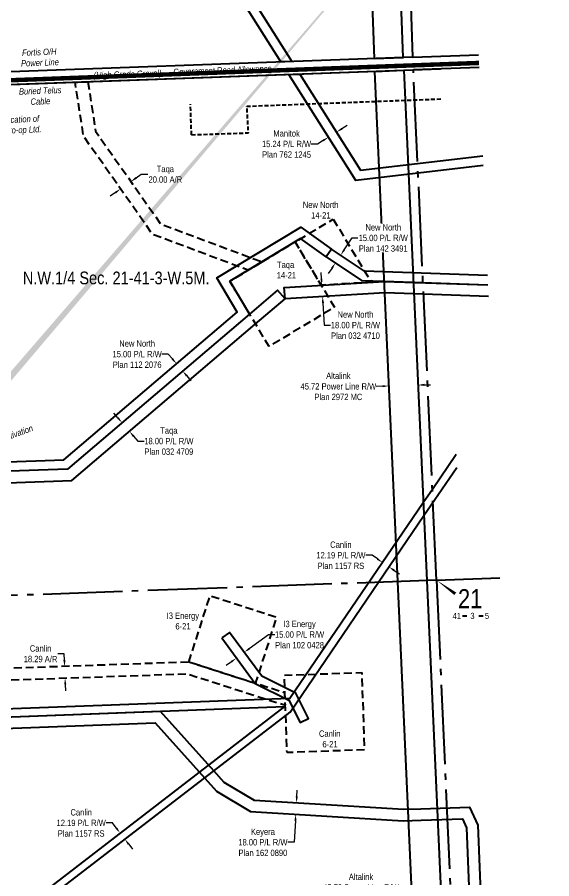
# Model space of a CAD drawing. Extents: x 675519 to 688669, y 5804595 to 5836613.
# Drawn here: x 677430 to 678272, y 5824427 to 5825784 of the extents above; entities that cross this region are included whole.
import ezdxf
from ezdxf.enums import TextEntityAlignment as Align

# ---------------------------------------------------------------- set-up
doc = ezdxf.new("R2010")
doc.units = 0
doc.header["$LTSCALE"] = 5
doc.header["$PDMODE"] = 3
doc.header["$PDSIZE"] = 10
for name, pattern in [('foc-ACCESSROAD', [3.75, 2.5, -1.25]), ('foc-QUARTERLINE', [33, 25, -3, 2, -3]), ('UG_PIPE', [1.875, 1.25, -0.625])]:
    doc.linetypes.add(name, pattern=pattern)
doc.layers.get('Defpoints').update_dxf_attribs({"color": 9})
for name, color, linetype in [('10', 1, 'Continuous'), ('9', 3, 'Continuous'), ('AS-PIPE-UG', 44, 'UG_PIPE'), ('AS-PIPE-UG-T', 44, 'Continuous'), ('AS-POWER-T', 104, 'Continuous'), ('AS-ROADS', 254, 'Continuous'), ('AS-TELEPHONE', 224, 'foc-TEL'), ('AS-TELEPHONE-T', 224, 'Continuous'), ('C-SYMBOL', 7, 'Continuous'), ('F-AR', 190, 'foc-ACCESSROAD'), ('F-RW', 190, 'Continuous'), ('F-WS', 190, 'foc-ACCESSROAD'), ('L-QSEC', 8, 'foc-QUARTERLINE'), ('L-ROAD-T', 7, 'Continuous'), ('L-SEC', 7, 'Continuous'), ('L-SECLBL', 7, 'Continuous')]:
    doc.layers.add(name, color=color, linetype=linetype)
for name, color, linetype, lineweight in [('F-AR-T', 190, 'Continuous', 9), ('F-RW-T', 190, 'Continuous', 9), ('F-WS-T', 190, 'Continuous', 9), ('T-TEXT', 48, 'Continuous', 18)]:
    doc.layers.add(name, color=color, linetype=linetype, lineweight=lineweight)
doc.styles.add('175L', font='ARIALN.TTF', dxfattribs={"height": 20})
doc.styles.add('80CG', font='ARIALN.TTF', dxfattribs={"height": 10})
doc.styles.add('80L', font='ARIALN.TTF', dxfattribs={"height": 10})
doc.styles.add('80LS', font='ARIALNI.TTF', dxfattribs={"height": 10})
doc.styles.add('foc-LtypeFont', font='ARIALN.TTF', dxfattribs={"height": 7.35})
doc.styles.add('SIMPLEX', font='ARIALN.TTF')
doc.linetypes.add('foc-TEL', pattern='A,2,-1,["T",foc-LtypeFont,S=0.2,R=0,X=-0.425,Y=-0.75],-1.24,8', length=12.24)
doc.linetypes.add('foc-TEL-NOLINE', pattern='A,0,-2,["T",foc-LtypeFont,S=0.2,R=0,X=-0.425,Y=-0.75],-10.24', length=12.24)
doc.dimstyles.new('Compass 5 000', dxfattribs={"dimscale": 5, "dimtxt": 9, "dimasz": 2, "dimexe": 0.2, "dimexo": 0.0625, "dimgap": 0.5, "dimtad": 0, "dimtih": 1, "dimtoh": 1, "dimzin": 0, "dimdsep": 46, "dimtxsty": '80CG', "dimcen": 0.1, "dimse1": 1, "dimse2": 1, "dimclrd": 256, "dimclrt": 256, "dimaunit": 1, "dimadec": 4, "dimazin": 0, "dimtfac": 0.06, "dimtofl": 0, "dimtmove": 0, "dimatfit": 1, "dimfxl": 0.2, "dimtolj": 1, "dimtzin": 0, "dimlwd": -1, "dimarcsym": 0})

# ---------------------------------------------------------------- blocks, each defined once
blk = doc.blocks.new('L-SECLBL')
at = {"layer": '9', "color": 7}
for p, q in [((-5.1, -27.8), (-12.3, -27.8)), ((20.7, -27.8), (13.5, -27.8))]:
    blk.add_line(p, q, dxfattribs=at)
at = {"layer": '10', "color": 2, "style": 'SIMPLEX'}
blk.add_attdef('SEC', text='', height=30, dxfattribs=at).set_placement((0, 0), align=Align.MIDDLE)
at = {"layer": '10', "color": 5, "style": '80L'}
blk.add_attdef('TWP', text='', height=9.5, dxfattribs=at).set_placement((-14.4, -27.4), align=Align.MIDDLE_RIGHT)
blk.add_attdef('RGE', text='', height=9.5, dxfattribs=at).set_placement((3.6, -27.4), align=Align.MIDDLE_CENTER)
blk.add_attdef('MER', text='', height=9.5, dxfattribs=at).set_placement((23.2, -27.4), align=Align.MIDDLE_LEFT)
blk = doc.blocks.new('*D883')
at = {"layer": 'Defpoints', "color": 0, "transparency": 16777216}
for p in [(677501.3, 5824761.1), (677504.4, 5824761.2), (677501.9, 5824742.8)]:
    blk.add_point(p, dxfattribs=at)
at = {"layer": 'F-AR-T', "transparency": 16777216}
for p, q in [((677503.7, 5824781.2), (677493.7, 5824781.2)), ((677504.1, 5824771.2), (677503.7, 5824781.2)), ((677505.4, 5824733), (677505.8, 5824723))]:
    blk.add_line(p, q, dxfattribs=at)
for points in [[(677505.8, 5824771.3), (677502.4, 5824771.2), (677504.4, 5824761.2)], [(677507.1, 5824733), (677503.8, 5824732.9), (677505.1, 5824742.9)]]:
    blk.add_solid(points, dxfattribs=at)
at = {"layer": 'F-AR-T', "transparency": 16777216, "insert": (677466.5, 5824781.2), "char_height": 10, "attachment_point": 5, "style": '80CG'}
blk.add_mtext('\\A1;Canlin\\P18.29 A/R', dxfattribs=at)
blk = doc.blocks.new('*D884')
at = {"layer": 'Defpoints', "color": 0, "transparency": 16777216}
for p in [(677608.9, 5825525), (677609.2, 5825524.5), (677592.8, 5825513)]:
    blk.add_point(p, dxfattribs=at)
at = {"layer": 'F-AR-T', "transparency": 16777216}
for p, q in [((677617.1, 5825530.7), (677625.2, 5825536.5)), ((677625.2, 5825536.5), (677635.2, 5825536.5)), ((677584.3, 5825507.7), (677576.2, 5825502))]:
    blk.add_line(p, q, dxfattribs=at)
for points in [[(677616.1, 5825532.1), (677618, 5825529.4), (677608.9, 5825525)], [(677583.4, 5825509.1), (677585.3, 5825506.4), (677592.5, 5825513.5)]]:
    blk.add_solid(points, dxfattribs=at)
at = {"layer": 'F-AR-T', "transparency": 16777216, "insert": (677663, 5825536.5), "char_height": 10, "attachment_point": 5, "style": '80CG'}
blk.add_mtext('\\A1;Taqa\\P20.00 A/R', dxfattribs=at)
blk = doc.blocks.new('*D956')
at = {"layer": 'Defpoints', "color": 0, "transparency": 16777216}
for p in [(678014.5, 5825222.6), (678060.2, 5825224), (678015.2, 5825203)]:
    blk.add_point(p, dxfattribs=at)
at = {"layer": 'F-RW-T', "transparency": 16777216}
for p, q in [((678005.2, 5825202.7), (677995.2, 5825202.4)), ((678070.8, 5825204.8), (678080.8, 5825205.1))]:
    blk.add_line(p, q, dxfattribs=at)
for points in [[(678005.1, 5825204.3), (678005.2, 5825201), (678015.2, 5825203)], [(678070.7, 5825206.5), (678070.9, 5825203.1), (678060.8, 5825204.5)]]:
    blk.add_solid(points, dxfattribs=at)
at = {"layer": 'F-RW-T', "transparency": 16777216, "insert": (677935.5, 5825202.4), "char_height": 10, "attachment_point": 5, "style": '80CG'}
blk.add_mtext('\\A1;Altalink\\P45.72 Power Line R/W\\PPlan 2972 MC', dxfattribs=at)
blk = doc.blocks.new('*D957')
at = {"layer": 'Defpoints', "color": 0, "transparency": 16777216}
for p in [(678050.3, 5824433.3), (678095.9, 5824434.7), (678050.9, 5824413.7)]:
    blk.add_point(p, dxfattribs=at)
at = {"layer": 'F-RW-T', "transparency": 16777216}
for p, q in [((678106.5, 5824415.5), (678116.5, 5824415.8)), ((678040.9, 5824413.4), (678030.9, 5824413.1))]:
    blk.add_line(p, q, dxfattribs=at)
for points in [[(678040.8, 5824415), (678041, 5824411.7), (678050.9, 5824413.7)], [(678106.5, 5824417.2), (678106.6, 5824413.8), (678096.5, 5824415.2)]]:
    blk.add_solid(points, dxfattribs=at)
at = {"layer": 'F-RW-T', "transparency": 16777216, "insert": (677971.2, 5824413.1), "char_height": 10, "attachment_point": 5, "style": '80CG'}
blk.add_mtext('\\A1;Altalink\\P45.72 Power Line R/W\\PPlan 2972 MC', dxfattribs=at)
blk = doc.blocks.new('*D959')
at = {"layer": 'Defpoints', "color": 0, "transparency": 16777216}
for p in [(677933.5, 5825601.8), (677919.8, 5825594.9), (677920.6, 5825593.7)]:
    blk.add_point(p, dxfattribs=at)
at = {"layer": 'F-RW-T', "transparency": 16777216}
for p, q in [((677941.2, 5825608.4), (677949.6, 5825613.7)), ((677902.9, 5825584.2), (677892.9, 5825584.2)), ((677911.4, 5825589.6), (677902.9, 5825584.2))]:
    blk.add_line(p, q, dxfattribs=at)
for points in [[(677940.3, 5825609.8), (677942.1, 5825607), (677932.7, 5825603)], [(677910.5, 5825591), (677912.3, 5825588.2), (677919.8, 5825594.9)]]:
    blk.add_solid(points, dxfattribs=at)
at = {"layer": 'F-RW-T', "transparency": 16777216, "insert": (677853.9, 5825584.2), "char_height": 10, "attachment_point": 5, "style": '80CG'}
blk.add_mtext('\\A1;Manitok\\P15.24 P/L R/W\\PPlan 762 1245', dxfattribs=at)
blk = doc.blocks.new('*D960')
at = {"layer": 'Defpoints', "color": 0, "transparency": 16777216}
for p in [(677688.2, 5825244.4), (677680.7, 5825238), (677698, 5825233)]:
    blk.add_point(p, dxfattribs=at)
at = {"layer": 'F-RW-T', "transparency": 16777216}
for p, q in [((677667.7, 5825253.2), (677657.7, 5825253.2)), ((677674.2, 5825245.6), (677667.7, 5825253.2)), ((677696.9, 5825218.9), (677703.4, 5825211.3))]:
    blk.add_line(p, q, dxfattribs=at)
for points in [[(677675.4, 5825246.7), (677672.9, 5825244.5), (677680.7, 5825238)], [(677698.2, 5825220), (677695.6, 5825217.8), (677690.4, 5825226.5)]]:
    blk.add_solid(points, dxfattribs=at)
at = {"layer": 'F-RW-T', "transparency": 16777216, "insert": (677618.6, 5825253.2), "char_height": 10, "attachment_point": 5, "style": '80CG'}
blk.add_mtext('\\A1;New North\\P15.00 P/L R/W\\PPlan 112 2076', dxfattribs=at)
blk = doc.blocks.new('*D961')
at = {"layer": 'Defpoints', "color": 0, "transparency": 16777216}
for p in [(677597.9, 5825147.7), (677606.6, 5825131.4), (677609.6, 5825134)]:
    blk.add_point(p, dxfattribs=at)
at = {"layer": 'F-RW-T', "transparency": 16777216}
for p, q in [((677588.4, 5825152.7), (677581.9, 5825160.3)), ((677613.1, 5825123.8), (677619.6, 5825116.2)), ((677619.6, 5825116.2), (677629.6, 5825116.2))]:
    blk.add_line(p, q, dxfattribs=at)
for points in [[(677589.7, 5825153.8), (677587.2, 5825151.6), (677594.9, 5825145.1)], [(677614.3, 5825124.9), (677611.8, 5825122.7), (677606.6, 5825131.4)]]:
    blk.add_solid(points, dxfattribs=at)
at = {"layer": 'F-RW-T', "transparency": 16777216, "insert": (677668.6, 5825116.2), "char_height": 10, "attachment_point": 5, "style": '80CG'}
blk.add_mtext('\\A1;Taqa\\P18.00 P/L R/W\\PPlan 032 4709', dxfattribs=at)
blk = doc.blocks.new('*D962')
at = {"layer": 'Defpoints', "color": 0, "transparency": 16777216}
for p in [(677930.8, 5825396.7), (677936.4, 5825392.9), (677944.7, 5825405.4)]:
    blk.add_point(p, dxfattribs=at)
at = {"layer": 'F-RW-T', "transparency": 16777216}
for p, q in [((677944.7, 5825417.4), (677957.2, 5825436.2)), ((677957.2, 5825436.2), (677967.2, 5825436.2)), ((677925.3, 5825388.3), (677919.7, 5825380))]:
    blk.add_line(p, q, dxfattribs=at)
for points in [[(677943.3, 5825418.4), (677946, 5825416.5), (677939.1, 5825409.1)], [(677923.9, 5825389.3), (677926.6, 5825387.4), (677930.8, 5825396.7)]]:
    blk.add_solid(points, dxfattribs=at)
at = {"layer": 'F-RW-T', "transparency": 16777216, "insert": (678006.2, 5825436.2), "char_height": 10, "attachment_point": 5, "style": '80CG', "bg_fill": 3, "box_fill_scale": 1.1, "bg_fill_color": 256, "bg_fill_true_color": 13158600, "bg_fill_transparency": 0}
blk.add_mtext('\\A1;New North\\P15.00 P/L R/W\\PPlan 142 3491', dxfattribs=at)
blk = doc.blocks.new('*D963')
at = {"layer": 'Defpoints', "color": 0, "transparency": 16777216}
for p in [(677591.8, 5824498.9), (677600.5, 5824505.6), (677608, 5824495.9)]:
    blk.add_point(p, dxfattribs=at)
at = {"layer": 'F-RW-T', "transparency": 16777216}
for p, q in [((677579.6, 5824514.7), (677569.6, 5824514.7)), ((677585.7, 5824506.8), (677579.6, 5824514.7)), ((677605.3, 5824481.2), (677611.4, 5824473.3))]:
    blk.add_line(p, q, dxfattribs=at)
for points in [[(677587, 5824507.8), (677584.3, 5824505.8), (677591.8, 5824498.9)], [(677606.6, 5824482.2), (677604, 5824480.2), (677599.2, 5824489.2)]]:
    blk.add_solid(points, dxfattribs=at)
at = {"layer": 'F-RW-T', "transparency": 16777216, "insert": (677530.5, 5824514.7), "char_height": 10, "attachment_point": 5, "style": '80CG'}
blk.add_mtext('\\A1;Canlin\\P12.19 P/L R/W\\PPlan 1157 RS', dxfattribs=at)
blk = doc.blocks.new('*D964')
at = {"layer": 'Defpoints', "color": 0, "transparency": 16777216}
for p in [(677787.2, 5824783.5), (677786.8, 5824758.5), (677799, 5824767.4)]:
    blk.add_point(p, dxfattribs=at)
at = {"layer": 'F-RW-T', "transparency": 16777216}
for p, q in [((677795.3, 5824789.4), (677825.3, 5824811.4)), ((677825.3, 5824811.4), (677835.3, 5824811.4)), ((677767, 5824768.6), (677758.9, 5824762.7))]:
    blk.add_line(p, q, dxfattribs=at)
for points in [[(677794.3, 5824790.7), (677796.3, 5824788), (677787.2, 5824783.5)], [(677766, 5824769.9), (677768, 5824767.3), (677775.1, 5824774.5)]]:
    blk.add_solid(points, dxfattribs=at)
at = {"layer": 'F-RW-T', "transparency": 16777216, "insert": (677874.4, 5824811.4), "char_height": 10, "attachment_point": 5, "style": '80CG'}
blk.add_mtext('\\A1;I3 Energy\\P15.00 P/L R/W\\PPlan 102 0428', dxfattribs=at)
blk = doc.blocks.new('*D966')
at = {"layer": 'Defpoints', "color": 0, "transparency": 16777216}
for p in [(677953.1, 5825364.5), (677910.6, 5825343.9), (677954.2, 5825346.6)]:
    blk.add_point(p, dxfattribs=at)
at = {"layer": 'F-RW-T', "transparency": 16777216}
for p, q in [((677908.9, 5825371.8), (677908.2, 5825381.8)), ((677911.2, 5825333.9), (677913.3, 5825298.9)), ((677913.3, 5825298.9), (677923.3, 5825298.9))]:
    blk.add_line(p, q, dxfattribs=at)
for points in [[(677910.5, 5825371.9), (677907.2, 5825371.7), (677909.5, 5825361.8)], [(677912.9, 5825334), (677909.5, 5825333.8), (677910.6, 5825343.9)]]:
    blk.add_solid(points, dxfattribs=at)
at = {"layer": 'F-RW-T', "transparency": 16777216, "insert": (677962.4, 5825298.9), "char_height": 10, "attachment_point": 5, "style": '80CG'}
blk.add_mtext('\\A1;New North\\P18.00 P/L R/W\\PPlan 032 4710', dxfattribs=at)
blk = doc.blocks.new('*D970')
at = {"layer": 'Defpoints', "color": 0, "transparency": 16777216}
for p in [(677861.8, 5824546.8), (677860.8, 5824528.8), (677868.4, 5824528.4)]:
    blk.add_point(p, dxfattribs=at)
at = {"layer": 'F-RW-T', "transparency": 16777216}
for p, q in [((677870.1, 5824556.3), (677870.7, 5824566.3)), ((677867.8, 5824518.4), (677865.8, 5824484.2)), ((677865.8, 5824484.2), (677855.8, 5824484.2))]:
    blk.add_line(p, q, dxfattribs=at)
for points in [[(677868.4, 5824556.4), (677871.8, 5824556.2), (677869.5, 5824546.3)], [(677866.2, 5824518.5), (677869.5, 5824518.3), (677868.4, 5824528.4)]]:
    blk.add_solid(points, dxfattribs=at)
at = {"layer": 'F-RW-T', "transparency": 16777216, "insert": (677816.7, 5824484.2), "char_height": 10, "attachment_point": 5, "style": '80CG'}
blk.add_mtext('\\A1;Keyera\\P18.00 P/L R/W\\PPlan 162 0890', dxfattribs=at)
blk = doc.blocks.new('*D972')
at = {"layer": 'Defpoints', "color": 0, "transparency": 16777216}
for p in [(678005.1, 5824925), (678007.8, 5824929), (678017.9, 5824922.1)]:
    blk.add_point(p, dxfattribs=at)
at = {"layer": 'F-RW-T', "transparency": 16777216}
for p, q in [((677988.6, 5824936.3), (677978.6, 5824936.3)), ((677996.9, 5824930.6), (677988.6, 5824936.3)), ((678023.5, 5824912.5), (678031.8, 5824906.9))]:
    blk.add_line(p, q, dxfattribs=at)
for points in [[(677997.8, 5824932), (677995.9, 5824929.3), (678005.1, 5824925)], [(678024.4, 5824913.9), (678022.6, 5824911.1), (678015.2, 5824918.1)]]:
    blk.add_solid(points, dxfattribs=at)
at = {"layer": 'F-RW-T', "transparency": 16777216, "insert": (677939.5, 5824936.3), "char_height": 10, "attachment_point": 5, "style": '80CG'}
blk.add_mtext('\\A1;Canlin\\P12.19 P/L R/W\\PPlan 1157 RS', dxfattribs=at)

msp = doc.modelspace()

# ---------------------------------------------------------------- hatches: boundary and pattern name
at = {"layer": 'AS-ROADS'}
h = msp.add_hatch(color=256, dxfattribs=at)
h.dxf.hatch_style = 1
h.paths.add_polyline_path([(682678.285, 5832378.284), (682679.237, 5832371.44), (682678.476, 5832368.778), (682676.859, 5832365.926), (682687.322, 5832365.831), (682684.183, 5832370.964), (682682.661, 5832374.577), (682682.566, 5832377.333), (682682.566, 5832379.045)], flags=16)
h.paths.add_polyline_path([(681464.565, 5832333.37), (681471.954, 5832333.222), (681472.545, 5832327.019), (681474.319, 5832324.36), (681475.206, 5832323.326), (681461.314, 5832321.997), (681462.939, 5832325.394), (681463.974, 5832328.2), (681464.252, 5832330.272), (681464.542, 5832331.722)], flags=16)
h.paths.add_polyline_path([(681048.14, 5832317.983), (681052.253, 5832311.083), (681052.694, 5832307.12), (681062.388, 5832306.826), (681060.185, 5832312.404), (681056.954, 5832317.249), (681056.66, 5832320.038)], flags=16)
edge = h.paths.add_edge_path()
edge.add_line((683515.178, 5832287.041), (683508.934, 5832397.566))
edge.add_line((677284.424, 5825051.076), (677268.886, 5825051.076))

# ---------------------------------------------------------------- linework, layer by layer
at = {"layer": 'AS-PIPE-UG', "flags": 128}
for points in [[(677704.224, 5825598.831), (677793.881, 5825601.732), (677791.482, 5825643.719), (678098.154, 5825655.312)], [(677704.224, 5825598.831), (677702.636, 5825646.928)]]:
    msp.add_lwpolyline(points, dxfattribs=at)
at = {"layer": 'AS-ROADS', "const_width": 6.999, "flags": 128}
msp.add_lwpolyline([(677262.988, 5825678.885), (678156.847, 5825711.926)], dxfattribs=at)
at = {"layer": 'AS-TELEPHONE', "linetype": 'foc-TEL-NOLINE', "flags": 128}
msp.add_lwpolyline([(677255.347, 5825672.019), (678096.229, 5825702.462)], dxfattribs=at)
at = {"layer": 'F-AR', "flags": 128}
msp.add_lwpolyline([(677541.192, 5825682.347), (677553.189, 5825604.203), (677655.733, 5825458.344), (677815.451, 5825398.591), (677793.586, 5825385.42), (677642.932, 5825441.782), (677534.134, 5825596.536), (677521.072, 5825681.62)], close=True, dxfattribs=at)
msp.add_lwpolyline([(677307.974, 5824736.063), (677697.24, 5824749.66), (677852.076, 5824700.098), (677851.398, 5824719.515), (677699.783, 5824768.045), (677307.336, 5824754.337)], dxfattribs=at)
at = {"layer": 'F-RW', "flags": 128}
for points in [[(677882.712, 5828930.8), (677908.468, 5828131.167), (677934.327, 5827327.103), (677962.72, 5826521.773), (677992.051, 5825718.76), (678037.692, 5825720.436), (678008.354, 5826524.64), (677979.917, 5827328.769), (677954.131, 5828132.898), (677928.384, 5828932.472)], [(677844.779, 5825713.566), (677346.767, 5826500.723), (677268.956, 5826623.379), (677238.017, 5826619.57), (677237.361, 5826634.863), (677276.681, 5826639.6), (677364.375, 5826501.364), (677862.418, 5825714.184)], [(677916.062, 5825406.489), (677875.903, 5825435.306), (677764.501, 5825368.272), (677795.816, 5825316.372), (677508.932, 5825071.8), (677296.462, 5825064.48), (677295.964, 5825079.459), (677503.159, 5825086.613), (677776.372, 5825319.572), (677743.912, 5825373.367), (677876.62, 5825453.227), (677924.8, 5825418.654)], [(677297.083, 5825046.493), (677515.812, 5825054.041), (677804.456, 5825300.157), (677851.484, 5825340.242), (677839.834, 5825353.897), (677795.816, 5825316.372), (677508.932, 5825071.8), (677296.462, 5825064.48)], [(677752.057, 5824806.085), (677804.556, 5824734.173), (677857.512, 5824708.163), (677875.101, 5824672.684), (677888.564, 5824679.286), (677868.687, 5824719.38), (677814.825, 5824745.834), (677764.148, 5824814.951)]]:
    msp.add_lwpolyline(points, close=True, dxfattribs=at)
for points in [[(678163.436, 5825550.438), (677962.806, 5825526.937), (677857.373, 5825693.749), (677874.99, 5825694.389), (677970.562, 5825543.181), (678162.813, 5825565.704)], [(678069.233, 5823991.28), (678065.493, 5824091.198), (678029.116, 5824894.948), (677992.79, 5825698.662), (678038.426, 5825700.337), (678074.776, 5824896.636), (678111.169, 5824092.89), (678114.91, 5823992.947)], [(678170.506, 5825377.196), (677976.783, 5825383.991), (677924.8, 5825418.654), (677916.062, 5825406.489), (677972, 5825369.174), (678008.306, 5825367.908), (678171.119, 5825362.159)], [(678171.855, 5825344.127), (678054.361, 5825348.274), (678008.541, 5825349.891), (677851.484, 5825340.242), (677850.401, 5825358.164), (678007.722, 5825367.871), (678171.119, 5825362.162)], [(678121.013, 5825095.216), (678083.526, 5825040.183), (678069.215, 5825019.153), (677859.104, 5824710.492), (677309.556, 5824690.08), (677309.995, 5824677.889), (677850.585, 5824697.98), (677323.431, 5824292.418), (677323.952, 5824277.452)], [(677323.952, 5824277.452), (677859.595, 5824689.413), (677998.691, 5824893.856), (678070.164, 5824998.821), (678121.849, 5825074.733)], [(677309.995, 5824677.889), (677654.884, 5824690.603), (677738.848, 5824597.161), (677755.235, 5824578.924), (677802.719, 5824550.341), (678037.999, 5824536.266), (678065.473, 5824537.074), (678142.191, 5824539.33), (678155.236, 5824511.434), (678166.79, 5824220.259), (678174.194, 5824178.323), (678175.416, 5824121.793), (678225.114, 5824123.746)], [(677310.622, 5824659.902), (677647.128, 5824672.307), (677725.461, 5824585.131), (677743.647, 5824564.893), (677797.227, 5824532.64), (678037.725, 5824518.252), (678066.003, 5824519.084), (678130.898, 5824520.993), (678137.396, 5824507.096), (678148.854, 5824218.329), (678156.231, 5824176.553), (678157.818, 5824103.09), (678225.927, 5824105.766)]]:
    msp.add_lwpolyline(points, dxfattribs=at)
at = {"layer": 'F-WS', "flags": 128}
for points in [[(677927.375, 5825466.016), (677987.259, 5825366.608), (677908.477, 5825361.747), (677867.421, 5825429.899), (677927.375, 5825466.016)], [(677815.451, 5825398.591), (677867.421, 5825429.899), (677929.335, 5825327.122), (677826.558, 5825265.208), (677795.601, 5825316.597), (677764.645, 5825367.985), (677815.451, 5825398.591)]]:
    msp.add_lwpolyline(points, dxfattribs=at)
for points in [[(677699.94, 5824767.886), (677733.49, 5824872.63), (677838.235, 5824839.081), (677804.685, 5824734.336)], [(677850.424, 5824747.399), (677972.254, 5824751.654), (677976.51, 5824629.823), (677854.679, 5824625.568), (677851.398, 5824719.515)]]:
    msp.add_lwpolyline(points, close=True, dxfattribs=at)
at = {"layer": 'L-QSEC', "flags": 128}
for points in [[(678052.934, 5825720.996), (678023.595, 5826525.196)], [(678090.024, 5824897.19), (678053.667, 5825700.896)], [(678090.024, 5824897.19), (677303.387, 5824868.664)], [(678090.024, 5824897.19), (678189.948, 5824900.855)], [(678090.024, 5824897.19), (678126.395, 5824093.453)]]:
    msp.add_lwpolyline(points, dxfattribs=at)
at = {"layer": 'L-SEC', "flags": 128}
for points in [[(678052.935, 5825720.972), (677274.76, 5825692.703)], [(678052.934, 5825720.996), (678156.293, 5825724.771)], [(678157.113, 5825704.675), (678053.673, 5825700.897)], [(677275.439, 5825672.747), (678053.668, 5825700.861)]]:
    msp.add_lwpolyline(points, dxfattribs=at)
at = {"layer": 'L-SECLBL', "flags": 128}
msp.add_lwpolyline([(678090.024, 5824897.19, 0, 4.999, 0), (678119.583, 5824875.694, 0, 0, 0)], format="xyseb", dxfattribs=at)

# ---------------------------------------------------------------- block references
at = {"layer": 'L-SECLBL', "xscale": 0.9998759999999968, "yscale": 0.9998759999999968, "zscale": 0.9998759999999968}
msp.add_blockref('L-SECLBL', (678143.08, 5824868.248), dxfattribs=at).add_auto_attribs({'SEC': '21', 'TWP': '41', 'RGE': '3', 'MER': '5'})

# ---------------------------------------------------------------- texts
at = {"layer": 'AS-PIPE-UG-T', "insert": (677315.782, 5825622.759), "char_height": 10, "attachment_point": 1, "rotation": 2.583346, "style": '175L'}
msp.add_mtext_dynamic_manual_height_columns('\\pi19.835;{\\fArial Narrow|b0|i1|c0|p34;Approximate Location of\\P\\pi20.759;G.L.D.C. Gas Co-op Ltd.}', width=164.71119, gutter_width=100, heights=[0], dxfattribs=at)
at = {"layer": 'AS-POWER-T', "insert": (677434.543, 5825732.83), "char_height": 9.99876, "attachment_point": 1, "rotation": 2.224666, "style": '175L'}
msp.add_mtext_dynamic_manual_height_columns('\\pi2.5566;{\\fArial Narrow|b0|i1|c0|p34;Fortis O/H\\P\\pi0.32976;Power Line}', width=57.1191, gutter_width=100, heights=[0], dxfattribs=at)
at = {"layer": 'AS-TELEPHONE-T', "insert": (677432.578, 5825671.818), "char_height": 9.99876, "attachment_point": 1, "rotation": 2.224666, "style": '175L'}
msp.add_mtext_dynamic_manual_height_columns('\\pi-0.3244;{\\fArial Narrow|b0|i1|c0|p34;Buried Telus \\P\\pi17.266;Cable}', width=63.12909, gutter_width=100, heights=[0], dxfattribs=at)
at = {"layer": 'C-SYMBOL', "color": 3, "style": '175L'}
msp.add_text('N.W.1/4 Sec. 21-41-3-W.5M.', height=19.99752, dxfattribs=at).set_placement((677585.55, 5825357.224), align=Align.BOTTOM_CENTER)
at = {"layer": 'F-WS-T', "char_height": 9.99876, "attachment_point": 1, "style": '175L'}
for s, width, insert in [('\\pi5.8322;New North\\P\\pi19.084;14-21', 64.11347, (677873.622, 5825493.51)), ('\\pi11.859;Taqa\\P\\pi11.545;14-21', 49.03588, (677826.936, 5825399.066)), ('\\pi0.59867;I3 Energy\\P\\pi14.321;6-21', 49.03588, (677664.539, 5824846.18)), ('\\pi11.907;Canlin\\P\\pi17.268;6-21', 54.92966, (677893.099, 5824660.422))]:
    msp.add_mtext_dynamic_manual_height_columns(s, width=width, gutter_width=100, heights=[0], dxfattribs=dict(at, insert=insert))
at = {"layer": 'L-ROAD-T', "style": '80L'}
msp.add_text('Government Road Allowance', height=9.99876, rotation=2.068949, dxfattribs=at).set_placement((677753.239, 5825700.45), align=Align.MIDDLE_CENTER)
at = {"layer": 'T-TEXT', "style": '80LS'}
for s, height, rotation, p in [('(High Grade Gravel)', 9.99876, 2.068949, (677603.529, 5825694.182)), ('Cultivation', 9.99865, 20, (677427.793, 5825127.81))]:
    msp.add_text(s, height=height, rotation=rotation, dxfattribs=at).set_placement(p, align=Align.MIDDLE_CENTER)

# ---------------------------------------------------------------- dimensions: what is measured, and where the dimension line sits
at = {"layer": 'F-AR-T', "color": 1}
for p1, p2, distance, text, picture, middle in [((677592.848, 5825513.021), (677609.207, 5825524.522), 0.575, 'Taqa\\P20.00 A/R', '*D884', (677662.973, 5825536.495)), ((677501.931, 5824742.837), (677501.292, 5824761.112), -3.145, 'Canlin\\P18.29 A/R', '*D883', (677466.456, 5824781.21))]:
    dim = msp.add_aligned_dim(p1=p1, p2=p2, distance=distance, text=text, dimstyle='Compass 5 000', dxfattribs=at)
    dim.commit()
    dim.dimension.update_dxf_attribs({"geometry": picture, "text_midpoint": middle})
at = {"layer": 'F-RW-T'}
for p1, p2, distance, text, picture, middle in [((677933.516, 5825601.792), (677920.638, 5825593.653), -1.487, 'Manitok\\P15.24 P/L R/W\\PPlan 762 1245', '*D959', (677853.852, 5825584.224)), ((677697.978, 5825232.964), (677688.22, 5825244.408), 9.922, 'New North\\P15.00 P/L R/W\\PPlan 112 2076', '*D960', (677618.608, 5825253.189)), ((678060.175, 5825224.03), (678014.545, 5825222.562), 19.572, 'Altalink\\P45.72 Power Line R/W\\PPlan 2972 MC', '*D956', (677935.495, 5825202.358)), ((677597.947, 5825147.687), (677609.605, 5825134.015), -3.981, 'Taqa\\P18.00 P/L R/W\\PPlan 032 4709', '*D961', (677668.638, 5825116.213)), ((678017.915, 5824922.088), (678007.819, 5824928.961), 4.786, 'Canlin\\P12.19 P/L R/W\\PPlan 1157 RS', '*D972', (677939.507, 5824936.259)), ((677607.958, 5824495.88), (677600.497, 5824505.577), 11.031, 'Canlin\\P12.19 P/L R/W\\PPlan 1157 RS', '*D963', (677530.473, 5824514.702)), ((678095.897, 5824434.726), (678050.268, 5824433.259), 19.572, 'Altalink\\P45.72 Power Line R/W\\PPlan 2972 MC', '*D957', (677971.218, 5824413.054))]:
    dim = msp.add_aligned_dim(p1=p1, p2=p2, distance=distance, text=text, dimstyle='Compass 5 000', dxfattribs=at)
    dim.commit()
    dim.dimension.update_dxf_attribs({"geometry": picture, "text_midpoint": middle})
for base, p1, p2, angle, text, picture, middle in [((677787.244, 5824783.451), (677786.806, 5824758.487), (677798.995, 5824767.424), 36.24931, 'I3 Energy\\P15.00 P/L R/W\\PPlan 102 0428', '*D964', (677874.414, 5824811.375)), ((677868.42, 5824528.381), (677861.849, 5824546.804), (677860.774, 5824528.838), 266.5764, 'Keyera\\P18.00 P/L R/W\\PPlan 162 0890', '*D970', (677816.692, 5824484.219))]:
    dim = msp.add_linear_dim(base=base, p1=p1, p2=p2, angle=angle, text=text, dimstyle='Compass 5 000', dxfattribs=at)
    dim.commit()
    dim.dimension.update_dxf_attribs({"geometry": picture, "text_midpoint": middle, "dimtype": 161})

# ---------------------------------------------------------------- next in the draw order: dimensions: what is measured, and where the dimension line sits
dim = msp.add_linear_dim(base=(677930.802, 5825396.656), p1=(677944.681, 5825405.397), p2=(677936.372, 5825392.941), angle=236.294101, text='New North\\P15.00 P/L R/W\\PPlan 142 3491', dimstyle='Compass 5 000', override={"dimtfill": 1}, dxfattribs=at)
dim.commit()
dim.dimension.update_dxf_attribs({"geometry": '*D962', "text_midpoint": (678006.247, 5825436.172), "dimtype": 161})

# ---------------------------------------------------------------- next in the draw order: dimensions: what is measured, and where the dimension line sits
dim = msp.add_linear_dim(base=(677910.579, 5825343.873), p1=(677953.136, 5825364.503), p2=(677954.239, 5825346.555), angle=273.515539, text='New North\\P18.00 P/L R/W\\PPlan 032 4710', dimstyle='Compass 5 000', dxfattribs=at)
dim.commit()
dim.dimension.update_dxf_attribs({"geometry": '*D966', "text_midpoint": (677962.426, 5825298.92), "dimtype": 161})

doc.saveas('drawing.dxf')
